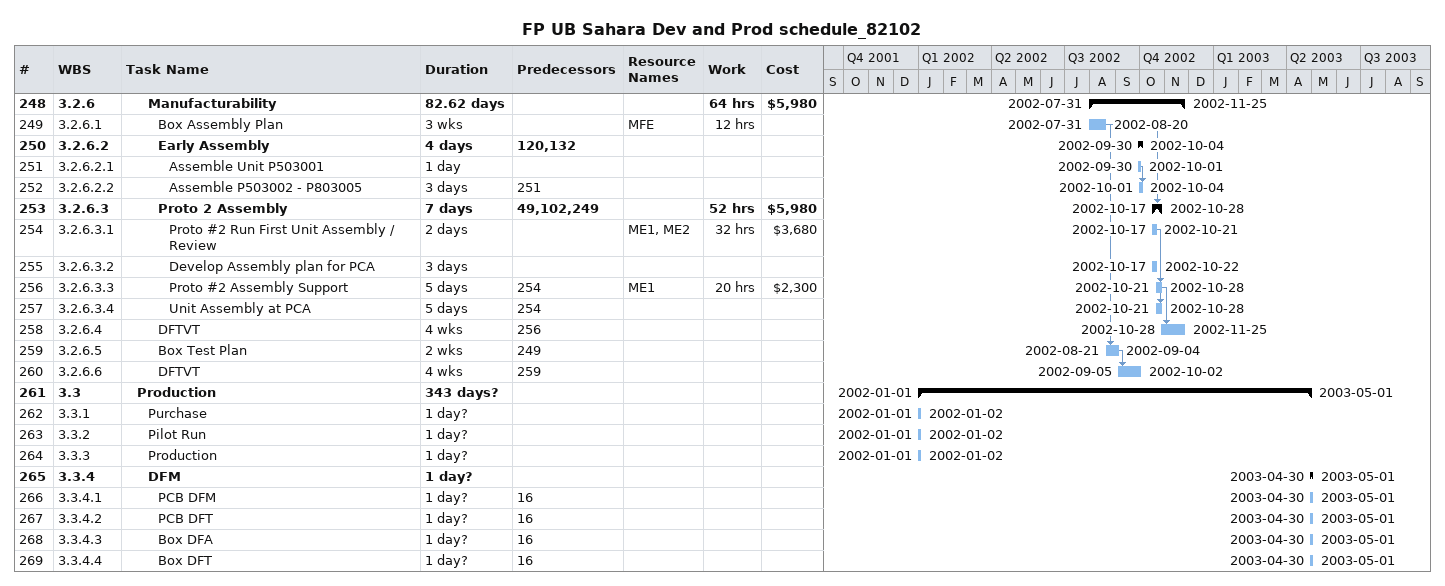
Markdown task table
FP UB Sahara Dev and Prod schedule_82102

| ID | WBS | Task | Duration | Start | Finish | Predecessors | Resources | Work (h) | Cost ($) |
|---|---|---|---|---|---|---|---|---|---|
| 248 | 3.2.6 | **Manufacturability** | 82.62d | 2002-07-31 | 2002-11-25 |  |  | 64 | 5980 |
| 249 | 3.2.6.1 | Box Assembly Plan | 3w | 2002-07-31 | 2002-08-20 |  | MFE | 12 |  |
| 250 | 3.2.6.2 | **Early Assembly** | 4d | 2002-09-30 | 2002-10-04 | 120, 132 |  |  |  |
| 251 | 3.2.6.2.1 | Assemble Unit P503001 | 1d | 2002-09-30 | 2002-10-01 |  |  |  |  |
| 252 | 3.2.6.2.2 | Assemble P503002 - P803005 | 3d | 2002-10-01 | 2002-10-04 | 251 |  |  |  |
| 253 | 3.2.6.3 | **Proto 2 Assembly** | 7d | 2002-10-17 | 2002-10-28 | 49, 102, 249 |  | 52 | 5980 |
| 254 | 3.2.6.3.1 | Proto #2 Run First Unit Assembly / Review | 2d | 2002-10-17 | 2002-10-21 |  | ME1, ME2 | 32 | 3680 |
| 255 | 3.2.6.3.2 | Develop Assembly plan for PCA | 3d | 2002-10-17 | 2002-10-22 |  |  |  |  |
| 256 | 3.2.6.3.3 | Proto #2 Assembly Support | 5d | 2002-10-21 | 2002-10-28 | 254 | ME1 | 20 | 2300 |
| 257 | 3.2.6.3.4 | Unit Assembly at PCA | 5d | 2002-10-21 | 2002-10-28 | 254 |  |  |  |
| 258 | 3.2.6.4 | DFTVT | 4w | 2002-10-28 | 2002-11-25 | 256 |  |  |  |
| 259 | 3.2.6.5 | Box Test Plan | 2w | 2002-08-21 | 2002-09-04 | 249 |  |  |  |
| 260 | 3.2.6.6 | DFTVT | 4w | 2002-09-05 | 2002-10-02 | 259 |  |  |  |
| 261 | 3.3 | **Production** | 343d? | 2002-01-01 | 2003-05-01 |  |  |  |  |
| 262 | 3.3.1 | Purchase | 1d? | 2002-01-01 | 2002-01-02 |  |  |  |  |
| 263 | 3.3.2 | Pilot Run | 1d? | 2002-01-01 | 2002-01-02 |  |  |  |  |
| 264 | 3.3.3 | Production | 1d? | 2002-01-01 | 2002-01-02 |  |  |  |  |
| 265 | 3.3.4 | **DFM** | 1d? | 2003-04-30 | 2003-05-01 |  |  |  |  |
| 266 | 3.3.4.1 | PCB DFM | 1d? | 2003-04-30 | 2003-05-01 | 16 |  |  |  |
| 267 | 3.3.4.2 | PCB DFT | 1d? | 2003-04-30 | 2003-05-01 | 16 |  |  |  |
| 268 | 3.3.4.3 | Box DFA | 1d? | 2003-04-30 | 2003-05-01 | 16 |  |  |  |
| 269 | 3.3.4.4 | Box DFT | 1d? | 2003-04-30 | 2003-05-01 | 16 |  |  |  |
